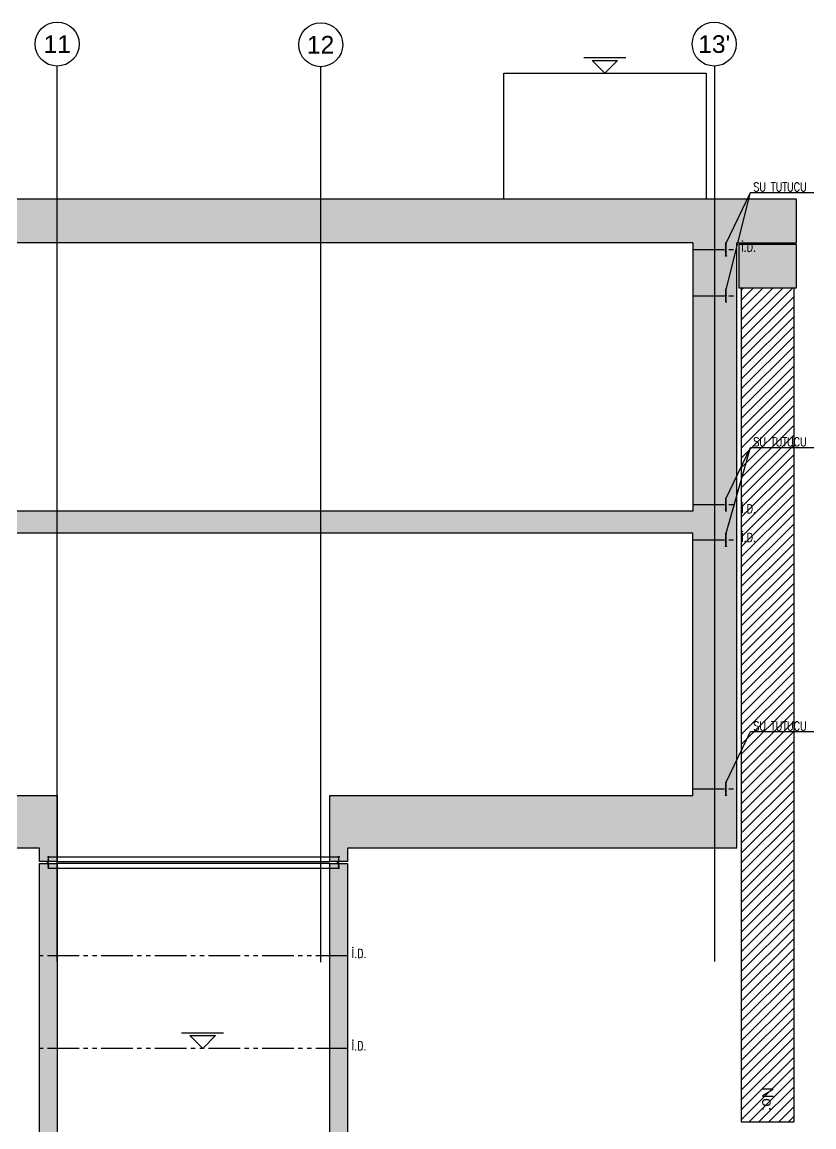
# Model space of a CAD drawing. Header units: millimetres. Extents: x 400382 to 401276, y 4543898 to 4544126.
# Drawn here: x 400752.73 to 400770.73, y 4543918.62 to 4543943.73 of the extents above; entities that cross this region are included whole.
import ezdxf
from ezdxf.enums import TextEntityAlignment as Align

# ---------------------------------------------------------------- set-up
doc = ezdxf.new("R2010")
doc.units = ezdxf.units.MM
for name, pattern in [('ACAD_ISO05W100', [33, 24, -3, 0, -3, 0, -3]), ('AKS', [3, 2.5, -0.25, 0, -0.25]), ('CONTINU', [0]), ('UUC-ST-KAL-I05-101-U-000$0$ACAD_ISO05W100', [33, 24, -3, 0, -3, 0, -3])]:
    doc.linetypes.add(name, pattern=pattern)
for name, color, linetype in [('aks prota', 2, 'AKS'), ('caks prota', 4, 'Continuous'), ('görünüş prota', 4, 'Continuous'), ('inşaat derzi prota', 11, 'Continuous'), ('kesit prota', 1, 'Continuous'), ('kesit tarama prota', 252, 'Continuous'), ('kolon tarama prota', 252, 'Continuous'), ('not yazısı prota', 6, 'Continuous'), ('not çizgisi prota', 4, 'Continuous'), ('PRT-CST-rc_levermark', 4, 'Continuous'), ('st_s_su tutucu', 2, 'Continuous'), ('taks prota', 7, 'Continuous'), ('UUC-ST-KAL-I05-101-U-000$0$st_s_su tutucu', 2, 'Continuous')]:
    doc.layers.add(name, color=color, linetype=linetype)
for name, color, linetype, lineweight in [('PRT-Geo-PileCap2', 211, 'Continuous', 25), ('PRT-Geo_Pile', 150, 'Continuous', 30), ('PRT-Geo_TableText', 8, 'Continuous', 25)]:
    doc.layers.add(name, color=color, linetype=linetype, lineweight=lineweight)
doc.styles.add('prt-kd-kot', font='Arial.ttf')
doc.styles.add('TAKS', font='Arial Unicode.ttf')
doc.styles.add('TSIMPLEX', font='romanstw.shx')

msp = doc.modelspace()

# ---------------------------------------------------------------- hatches: boundary and pattern name
at = {"layer": 'kesit tarama prota'}
h = msp.add_hatch(color=253, dxfattribs=at)
h.dxf.hatch_style = 1
h.paths.add_polyline_path([(400770.32758, 4543939.71246), (400747.42647, 4543939.71246), (400747.42647, 4543941.36246), (400747.77647, 4543941.36246), (400747.77647, 4543941.66246), (400747.42647, 4543941.66246), (400747.42647, 4543942.01246), (400747.12612, 4543942.01246), (400747.12612, 4543938.71246), (400767.97758, 4543938.71246), (400767.97758, 4543932.61246), (400747.12612, 4543932.61246), (400747.12612, 4543931.11246), (400743.73876, 4543931.11246), (400743.73876, 4543938.71246), (400745.02375, 4543938.71246), (400745.02375, 4543942.21246), (400744.7234, 4543942.21246), (400744.7234, 4543939.71246), (400741.38924, 4543939.71246), (400741.38924, 4543938.71246), (400742.73922, 4543938.71246), (400742.73905, 4543924.95246), (400753.1243, 4543924.95246), (400753.1243, 4543924.65246), (400753.5243, 4543924.65246), (400753.5243, 4543926.15246), (400743.73876, 4543926.15246), (400743.73876, 4543930.61246), (400747.62671, 4543930.61246), (400747.62671, 4543932.11246), (400767.97758, 4543932.11246), (400767.97758, 4543926.15246), (400759.7243, 4543926.15246), (400759.7243, 4543924.65246), (400760.1243, 4543924.65246), (400760.1243, 4543924.95246), (400768.97758, 4543924.95246), (400768.97758, 4543938.71246), (400770.32758, 4543938.71246)])
h = msp.add_hatch(color=253, dxfattribs=at)
h.dxf.hatch_style = 1
h.paths.add_polyline_path([(400769.02758, 4543938.68246), (400770.32758, 4543938.68246), (400770.32758, 4543937.68246), (400769.02758, 4543937.68246)])
h = msp.add_hatch(color=253, dxfattribs=at)
h.dxf.hatch_style = 1
h.paths.add_polyline_path([(400753.5243, 4543924.60246), (400753.1243, 4543924.60246), (400753.1243, 4543912.00246), (400753.5243, 4543912.00246)])
h = msp.add_hatch(color=253, dxfattribs=at)
h.dxf.hatch_style = 1
h.paths.add_polyline_path([(400760.1243, 4543924.60246), (400759.7243, 4543924.60246), (400759.7243, 4543912.00246), (400760.1243, 4543912.00246)])

# ---------------------------------------------------------------- linework, layer by layer
at = {"layer": 'aks prota', "ltscale": 10}
for p, q in [((400753.52478, 4543922.37489), (400753.52478, 4543942.73269)), ((400759.5168, 4543922.36078), (400759.5168, 4543942.71858)), ((400768.47758, 4543922.37512), (400768.47758, 4543942.73294))]:
    msp.add_line(p, q, dxfattribs=at)
at = {"layer": 'caks prota', "ltscale": 0.05}
for centre in [(400753.52479, 4543943.23269), (400759.5168, 4543943.21858), (400768.4618, 4543943.23269)]:
    msp.add_circle(centre, 0.5, dxfattribs=at)
at = {"layer": 'görünüş prota'}
for p, q in [((400763.67784, 4543939.71246), (400763.67784, 4543942.57246)), ((400763.67784, 4543942.57246), (400768.27784, 4543942.57246)), ((400768.27784, 4543942.57246), (400768.27784, 4543939.71246))]:
    msp.add_line(p, q, dxfattribs=at)
at = {"layer": 'inşaat derzi prota', "linetype": 'ACAD_ISO05W100', "ltscale": 0.03}
for p, q in [((400767.97758, 4543938.56246), (400768.97758, 4543938.56246)), ((400767.97758, 4543937.51246), (400768.97758, 4543937.51246)), ((400767.97758, 4543932.76246), (400768.97758, 4543932.76246)), ((400767.97758, 4543931.96246), (400768.97758, 4543931.96246)), ((400767.97758, 4543926.30246), (400768.97758, 4543926.30246)), ((400760.1243, 4543922.50246), (400753.1243, 4543922.50246)), ((400760.1243, 4543920.40246), (400753.1243, 4543920.40246))]:
    msp.add_line(p, q, dxfattribs=at)
at = {"layer": 'kesit prota'}
for p, q in [((400747.42647, 4543939.71246), (400770.32758, 4543939.71246)), ((400770.32758, 4543939.71246), (400770.32758, 4543938.71246)), ((400767.97758, 4543938.71246), (400747.12612, 4543938.71246)), ((400767.97758, 4543938.71246), (400767.97758, 4543932.61246)), ((400768.97758, 4543924.95246), (400768.97758, 4543938.71246)), ((400768.97758, 4543938.71246), (400770.32758, 4543938.71246)), ((400767.97758, 4543932.61246), (400747.12612, 4543932.61246)), ((400767.97758, 4543932.11246), (400747.62671, 4543932.11246)), ((400767.97758, 4543926.15246), (400767.97758, 4543932.11246)), ((400743.73876, 4543926.15246), (400753.5243, 4543926.15246)), ((400753.5243, 4543926.15246), (400753.5243, 4543924.65246)), ((400759.7243, 4543924.65246), (400759.7243, 4543926.15246)), ((400759.7243, 4543926.15246), (400767.97758, 4543926.15246)), ((400753.1243, 4543924.95246), (400742.73905, 4543924.95246)), ((400753.1243, 4543924.65246), (400753.1243, 4543924.95246)), ((400768.97758, 4543924.95246), (400760.1243, 4543924.95246)), ((400760.1243, 4543924.95246), (400760.1243, 4543924.65246)), ((400753.5243, 4543924.65246), (400753.1243, 4543924.65246)), ((400753.1243, 4543912.00246), (400753.1243, 4543924.60246)), ((400753.1243, 4543924.60246), (400753.5243, 4543924.60246)), ((400753.5243, 4543924.65246), (400759.7243, 4543924.65246)), ((400753.5243, 4543924.60246), (400753.5243, 4543912.00246)), ((400759.7243, 4543924.60246), (400753.5243, 4543924.60246)), ((400760.1243, 4543924.65246), (400759.7243, 4543924.65246)), ((400759.7243, 4543912.00246), (400759.7243, 4543924.60246)), ((400759.7243, 4543924.60246), (400760.1243, 4543924.60246)), ((400760.1243, 4543924.60246), (400760.1243, 4543912.00246))]:
    msp.add_line(p, q, dxfattribs=at)
at = {"layer": 'kolon tarama prota', "linetype": 'Continuous', "transparency": 33554687}
for p, q in [((400769.07758, 4543937.63865), (400769.1214, 4543937.68246)), ((400769.07758, 4543937.41414), (400769.34591, 4543937.68246)), ((400769.07758, 4543937.18963), (400769.57041, 4543937.68246)), ((400769.07758, 4543936.96513), (400769.79492, 4543937.68246)), ((400769.07758, 4543936.74062), (400770.01943, 4543937.68246)), ((400769.07758, 4543936.51611), (400770.24393, 4543937.68246)), ((400769.07758, 4543936.29161), (400770.27758, 4543937.49161)), ((400769.07758, 4543936.0671), (400770.27758, 4543937.2671)), ((400769.07758, 4543935.84259), (400770.27758, 4543937.04259)), ((400769.07758, 4543935.61809), (400770.27758, 4543936.81809)), ((400769.07758, 4543935.39358), (400770.27758, 4543936.59358)), ((400769.07758, 4543935.16908), (400770.27758, 4543936.36908)), ((400769.07758, 4543934.94457), (400770.27758, 4543936.14457)), ((400769.07758, 4543934.72006), (400770.27758, 4543935.92006)), ((400769.07758, 4543934.49556), (400770.27758, 4543935.69556)), ((400769.07758, 4543934.27105), (400770.27758, 4543935.47105)), ((400769.07758, 4543934.04654), (400770.27758, 4543935.24654)), ((400769.07758, 4543933.82204), (400770.27758, 4543935.02204)), ((400769.07758, 4543933.59753), (400770.27758, 4543934.79753)), ((400769.07758, 4543933.37302), (400770.27758, 4543934.57302)), ((400769.07758, 4543933.14852), (400770.27758, 4543934.34852)), ((400769.07758, 4543932.92401), (400770.27758, 4543934.12401)), ((400769.07758, 4543932.6995), (400770.27758, 4543933.8995)), ((400769.07758, 4543932.475), (400770.27758, 4543933.675)), ((400769.07758, 4543932.25049), (400770.27758, 4543933.45049)), ((400769.07758, 4543932.02599), (400770.27758, 4543933.22599)), ((400769.07758, 4543931.80148), (400770.27758, 4543933.00148)), ((400769.07758, 4543931.57697), (400770.27758, 4543932.77697)), ((400769.07758, 4543931.35247), (400770.27758, 4543932.55247)), ((400769.07758, 4543931.12796), (400770.27758, 4543932.32796)), ((400769.07758, 4543930.90345), (400770.27758, 4543932.10345)), ((400769.07758, 4543930.67895), (400770.27758, 4543931.87895)), ((400769.07758, 4543930.45444), (400770.27758, 4543931.65444)), ((400769.07758, 4543930.22993), (400770.27758, 4543931.42993)), ((400769.07758, 4543930.00543), (400770.27758, 4543931.20543)), ((400769.07758, 4543929.78092), (400770.27758, 4543930.98092)), ((400769.07758, 4543929.55642), (400770.27758, 4543930.75642)), ((400769.07758, 4543929.33191), (400770.27758, 4543930.53191)), ((400769.07758, 4543929.1074), (400770.27758, 4543930.3074)), ((400769.07758, 4543928.8829), (400770.27758, 4543930.0829)), ((400769.07758, 4543928.65839), (400770.27758, 4543929.85839)), ((400769.07758, 4543928.43388), (400770.27758, 4543929.63388)), ((400769.07758, 4543928.20938), (400770.27758, 4543929.40938)), ((400769.07758, 4543927.98487), (400770.27758, 4543929.18487)), ((400769.07758, 4543927.76036), (400770.27758, 4543928.96036)), ((400769.07758, 4543927.53586), (400770.27758, 4543928.73586)), ((400769.07758, 4543927.31135), (400770.27758, 4543928.51135)), ((400769.07758, 4543927.08684), (400770.27758, 4543928.28684)), ((400769.07758, 4543926.86234), (400770.27758, 4543928.06234)), ((400769.07758, 4543926.63783), (400770.27758, 4543927.83783)), ((400769.07758, 4543926.41333), (400770.27758, 4543927.61333)), ((400769.07758, 4543926.18882), (400770.27758, 4543927.38882)), ((400769.07758, 4543925.96431), (400770.27758, 4543927.16431)), ((400769.07758, 4543925.73981), (400770.27758, 4543926.93981)), ((400769.07758, 4543925.5153), (400770.27758, 4543926.7153)), ((400769.07758, 4543925.29079), (400770.27758, 4543926.49079)), ((400769.07758, 4543925.06629), (400770.27758, 4543926.26629)), ((400769.07758, 4543924.84178), (400770.27758, 4543926.04178)), ((400769.07758, 4543924.61727), (400770.27758, 4543925.81727)), ((400769.07758, 4543924.39277), (400770.27758, 4543925.59277)), ((400769.07758, 4543924.16826), (400770.27758, 4543925.36826)), ((400769.07758, 4543923.94376), (400770.27758, 4543925.14376)), ((400769.07758, 4543923.71925), (400770.27758, 4543924.91925)), ((400769.07758, 4543923.49474), (400770.27758, 4543924.69474)), ((400769.07758, 4543923.27024), (400770.27758, 4543924.47024)), ((400769.07758, 4543923.04573), (400770.27758, 4543924.24573)), ((400769.07758, 4543922.82122), (400770.27758, 4543924.02122)), ((400769.07758, 4543922.59672), (400770.27758, 4543923.79672)), ((400769.07758, 4543922.37221), (400770.27758, 4543923.57221)), ((400769.07758, 4543922.1477), (400770.27758, 4543923.3477)), ((400769.07758, 4543921.9232), (400770.27758, 4543923.1232)), ((400769.07758, 4543921.69869), (400770.27758, 4543922.89869)), ((400769.07758, 4543921.47418), (400770.27758, 4543922.67418)), ((400769.07758, 4543921.24968), (400770.27758, 4543922.44968)), ((400769.07758, 4543921.02517), (400770.27758, 4543922.22517)), ((400769.07758, 4543920.80067), (400770.27758, 4543922.00067)), ((400769.07758, 4543920.57616), (400770.27758, 4543921.77616)), ((400769.07758, 4543920.35165), (400770.27758, 4543921.55165)), ((400769.07758, 4543920.12715), (400770.27758, 4543921.32715)), ((400769.07758, 4543919.90264), (400770.27758, 4543921.10264)), ((400769.07758, 4543919.67813), (400770.27758, 4543920.87813)), ((400769.07758, 4543919.45363), (400770.27758, 4543920.65363)), ((400769.07758, 4543919.22912), (400770.27758, 4543920.42912)), ((400769.07758, 4543919.00461), (400770.27758, 4543920.20461)), ((400769.07758, 4543918.78011), (400770.27758, 4543919.98011)), ((400769.25445, 4543918.73246), (400770.27758, 4543919.7556)), ((400769.47895, 4543918.73246), (400770.27758, 4543919.5311)), ((400769.70346, 4543918.73246), (400770.27758, 4543919.30659)), ((400769.92796, 4543918.73246), (400770.27758, 4543919.08208)), ((400770.15247, 4543918.73246), (400770.27758, 4543918.85758))]:
    msp.add_line(p, q, dxfattribs=at)
at = {"layer": 'not çizgisi prota'}
for points in [[(400768.7311, 4543938.7068), (400769.28966, 4543939.85655), (400770.72804, 4543939.85655)], [(400768.7311, 4543937.6568), (400769.28966, 4543939.85655), (400770.72804, 4543939.85655)], [(400768.7311, 4543932.91238), (400769.28966, 4543934.06213), (400770.72804, 4543934.06213)], [(400768.7311, 4543932.11246), (400769.28966, 4543934.06213), (400770.72804, 4543934.06213)], [(400768.7311, 4543926.45238), (400769.28966, 4543927.60213), (400770.72804, 4543927.60213)]]:
    msp.add_lwpolyline(points, dxfattribs=at)
at = {"layer": 'PRT-CST-rc_levermark'}
for p, q in [((400765.49636, 4543942.92802), (400766.45192, 4543942.92802)), ((400756.35104, 4543920.75802), (400757.3066, 4543920.75802))]:
    msp.add_line(p, q, dxfattribs=at)
for points in [[(400765.68896, 4543942.86135), (400766.26673, 4543942.86135), (400765.97784, 4543942.57246)], [(400756.54363, 4543920.69135), (400757.12141, 4543920.69135), (400756.83252, 4543920.40246)]]:
    msp.add_lwpolyline(points, close=True, dxfattribs=at)
at = {"layer": 'PRT-Geo-PileCap2'}
for p, q in [((400769.02758, 4543938.68246), (400770.32758, 4543938.68246)), ((400769.02758, 4543937.68246), (400769.02758, 4543938.68246)), ((400770.32758, 4543938.68246), (400770.32758, 4543937.68246)), ((400770.32758, 4543937.68246), (400769.02758, 4543937.68246))]:
    msp.add_line(p, q, dxfattribs=at)
at = {"layer": 'PRT-Geo_Pile', "lineweight": -3, "flags": 128}
msp.add_lwpolyline([(400769.07758, 4543937.68246), (400769.07758, 4543918.73246), (400770.27758, 4543918.73246), (400770.27758, 4543937.68246)], close=True, dxfattribs=at)
at = {"layer": 'st_s_su tutucu', "linetype": 'CONTINU', "ltscale": 0.2}
for p, q in [((400768.73958, 4543938.71246), (400768.71558, 4543938.71246)), ((400768.71558, 4543938.71246), (400768.71558, 4543938.70846)), ((400768.71558, 4543938.70846), (400768.72558, 4543938.7018)), ((400768.71908, 4543938.56013), (400768.71908, 4543938.5648)), ((400768.71908, 4543938.5648), (400768.72558, 4543938.5648)), ((400768.72558, 4543938.56013), (400768.71908, 4543938.56013)), ((400768.72558, 4543938.66405), (400768.72108, 4543938.66405)), ((400768.72108, 4543938.66405), (400768.72108, 4543938.66088)), ((400768.72108, 4543938.66088), (400768.72558, 4543938.66088)), ((400768.72558, 4543938.61405), (400768.72108, 4543938.61405)), ((400768.72108, 4543938.61405), (400768.72108, 4543938.61088)), ((400768.72108, 4543938.61088), (400768.72558, 4543938.61088)), ((400768.72108, 4543938.51088), (400768.72108, 4543938.51405)), ((400768.72108, 4543938.51405), (400768.72558, 4543938.51405)), ((400768.72558, 4543938.51088), (400768.72108, 4543938.51088)), ((400768.72558, 4543938.7018), (400768.72558, 4543938.66405)), ((400768.72558, 4543938.66088), (400768.72558, 4543938.61405)), ((400768.72558, 4543938.61088), (400768.72558, 4543938.5648)), ((400768.72558, 4543938.51405), (400768.72558, 4543938.56013)), ((400768.72558, 4543938.46405), (400768.72558, 4543938.51088)), ((400768.72958, 4543938.7018), (400768.73958, 4543938.70846)), ((400768.72958, 4543938.66405), (400768.72958, 4543938.7018)), ((400768.73409, 4543938.66405), (400768.72958, 4543938.66405)), ((400768.72958, 4543938.61405), (400768.72958, 4543938.66088)), ((400768.72958, 4543938.66088), (400768.73409, 4543938.66088)), ((400768.73409, 4543938.61405), (400768.72958, 4543938.61405)), ((400768.72958, 4543938.5648), (400768.72958, 4543938.61088)), ((400768.72958, 4543938.61088), (400768.73409, 4543938.61088)), ((400768.72958, 4543938.5648), (400768.73609, 4543938.5648)), ((400768.73609, 4543938.56013), (400768.72958, 4543938.56013)), ((400768.72958, 4543938.56013), (400768.72958, 4543938.51405)), ((400768.72958, 4543938.51405), (400768.73409, 4543938.51405)), ((400768.73409, 4543938.51088), (400768.72958, 4543938.51088)), ((400768.72958, 4543938.51088), (400768.72958, 4543938.46405)), ((400768.73409, 4543938.66088), (400768.73409, 4543938.66405)), ((400768.73409, 4543938.61088), (400768.73409, 4543938.61405)), ((400768.73409, 4543938.51405), (400768.73409, 4543938.51088)), ((400768.73609, 4543938.5648), (400768.73609, 4543938.56013)), ((400768.73958, 4543938.70846), (400768.73958, 4543938.71246)), ((400768.71558, 4543938.41646), (400768.72558, 4543938.42313)), ((400768.71558, 4543938.41246), (400768.71558, 4543938.41646)), ((400768.73958, 4543938.41246), (400768.71558, 4543938.41246)), ((400768.72108, 4543938.46088), (400768.72108, 4543938.46405)), ((400768.72108, 4543938.46405), (400768.72558, 4543938.46405)), ((400768.72558, 4543938.46088), (400768.72108, 4543938.46088)), ((400768.72558, 4543938.42313), (400768.72558, 4543938.46088)), ((400768.72958, 4543938.46405), (400768.73409, 4543938.46405)), ((400768.73409, 4543938.46088), (400768.72958, 4543938.46088)), ((400768.72958, 4543938.46088), (400768.72958, 4543938.42313)), ((400768.72958, 4543938.42313), (400768.73958, 4543938.41646)), ((400768.73409, 4543938.46405), (400768.73409, 4543938.46088)), ((400768.73958, 4543938.41646), (400768.73958, 4543938.41246)), ((400768.73958, 4543937.66246), (400768.71558, 4543937.66246)), ((400768.71558, 4543937.66246), (400768.71558, 4543937.65846)), ((400768.71558, 4543937.65846), (400768.72558, 4543937.6518)), ((400768.71908, 4543937.51013), (400768.71908, 4543937.5148)), ((400768.71908, 4543937.5148), (400768.72558, 4543937.5148)), ((400768.72558, 4543937.51013), (400768.71908, 4543937.51013)), ((400768.72558, 4543937.61405), (400768.72108, 4543937.61405)), ((400768.72108, 4543937.61405), (400768.72108, 4543937.61088)), ((400768.72108, 4543937.61088), (400768.72558, 4543937.61088)), ((400768.72558, 4543937.56405), (400768.72108, 4543937.56405)), ((400768.72108, 4543937.56405), (400768.72108, 4543937.56088)), ((400768.72108, 4543937.56088), (400768.72558, 4543937.56088)), ((400768.72558, 4543937.6518), (400768.72558, 4543937.61405)), ((400768.72558, 4543937.61088), (400768.72558, 4543937.56405)), ((400768.72558, 4543937.56088), (400768.72558, 4543937.5148)), ((400768.72558, 4543937.46405), (400768.72558, 4543937.51013)), ((400768.72958, 4543937.6518), (400768.73958, 4543937.65846)), ((400768.72958, 4543937.61405), (400768.72958, 4543937.6518)), ((400768.73409, 4543937.61405), (400768.72958, 4543937.61405)), ((400768.72958, 4543937.56405), (400768.72958, 4543937.61088)), ((400768.72958, 4543937.61088), (400768.73409, 4543937.61088)), ((400768.73409, 4543937.56405), (400768.72958, 4543937.56405)), ((400768.72958, 4543937.5148), (400768.72958, 4543937.56088)), ((400768.72958, 4543937.56088), (400768.73409, 4543937.56088)), ((400768.72958, 4543937.5148), (400768.73609, 4543937.5148)), ((400768.73609, 4543937.51013), (400768.72958, 4543937.51013)), ((400768.72958, 4543937.51013), (400768.72958, 4543937.46405)), ((400768.73409, 4543937.61088), (400768.73409, 4543937.61405)), ((400768.73409, 4543937.56088), (400768.73409, 4543937.56405)), ((400768.73609, 4543937.5148), (400768.73609, 4543937.51013)), ((400768.73958, 4543937.65846), (400768.73958, 4543937.66246)), ((400768.71558, 4543937.36646), (400768.72558, 4543937.37313)), ((400768.71558, 4543937.36246), (400768.71558, 4543937.36646)), ((400768.73958, 4543937.36246), (400768.71558, 4543937.36246)), ((400768.72108, 4543937.46088), (400768.72108, 4543937.46405)), ((400768.72108, 4543937.46405), (400768.72558, 4543937.46405)), ((400768.72558, 4543937.46088), (400768.72108, 4543937.46088)), ((400768.72108, 4543937.41088), (400768.72108, 4543937.41405)), ((400768.72108, 4543937.41405), (400768.72558, 4543937.41405)), ((400768.72558, 4543937.41088), (400768.72108, 4543937.41088)), ((400768.72558, 4543937.41405), (400768.72558, 4543937.46088)), ((400768.72558, 4543937.37313), (400768.72558, 4543937.41088)), ((400768.72958, 4543937.46405), (400768.73409, 4543937.46405)), ((400768.73409, 4543937.46088), (400768.72958, 4543937.46088)), ((400768.72958, 4543937.46088), (400768.72958, 4543937.41405)), ((400768.72958, 4543937.41405), (400768.73409, 4543937.41405)), ((400768.73409, 4543937.41088), (400768.72958, 4543937.41088)), ((400768.72958, 4543937.41088), (400768.72958, 4543937.37313)), ((400768.72958, 4543937.37313), (400768.73958, 4543937.36646)), ((400768.73409, 4543937.46405), (400768.73409, 4543937.46088)), ((400768.73409, 4543937.41405), (400768.73409, 4543937.41088)), ((400768.73958, 4543937.36646), (400768.73958, 4543937.36246)), ((400768.73958, 4543932.91246), (400768.71558, 4543932.91246)), ((400768.71558, 4543932.91246), (400768.71558, 4543932.90846)), ((400768.71558, 4543932.90846), (400768.72558, 4543932.9018)), ((400768.72558, 4543932.7648), (400768.71908, 4543932.7648)), ((400768.71908, 4543932.7648), (400768.71908, 4543932.76013)), ((400768.71908, 4543932.76013), (400768.72558, 4543932.76013)), ((400768.72558, 4543932.86405), (400768.72108, 4543932.86405)), ((400768.72108, 4543932.86405), (400768.72108, 4543932.86088)), ((400768.72108, 4543932.86088), (400768.72558, 4543932.86088)), ((400768.72558, 4543932.81405), (400768.72108, 4543932.81405)), ((400768.72108, 4543932.81405), (400768.72108, 4543932.81088)), ((400768.72108, 4543932.81088), (400768.72558, 4543932.81088)), ((400768.72108, 4543932.71088), (400768.72108, 4543932.71405)), ((400768.72108, 4543932.71405), (400768.72558, 4543932.71405)), ((400768.72558, 4543932.71088), (400768.72108, 4543932.71088)), ((400768.72558, 4543932.9018), (400768.72558, 4543932.86405)), ((400768.72558, 4543932.86088), (400768.72558, 4543932.81405)), ((400768.72558, 4543932.81088), (400768.72558, 4543932.7648)), ((400768.72558, 4543932.71405), (400768.72558, 4543932.76013)), ((400768.72558, 4543932.66405), (400768.72558, 4543932.71088)), ((400768.72958, 4543932.9018), (400768.73958, 4543932.90846)), ((400768.72958, 4543932.86405), (400768.72958, 4543932.9018)), ((400768.73409, 4543932.86405), (400768.72958, 4543932.86405)), ((400768.72958, 4543932.81405), (400768.72958, 4543932.86088)), ((400768.72958, 4543932.86088), (400768.73409, 4543932.86088)), ((400768.73409, 4543932.81405), (400768.72958, 4543932.81405)), ((400768.72958, 4543932.7648), (400768.72958, 4543932.81088)), ((400768.72958, 4543932.81088), (400768.73409, 4543932.81088)), ((400768.73609, 4543932.7648), (400768.72958, 4543932.7648)), ((400768.72958, 4543932.76013), (400768.73609, 4543932.76013)), ((400768.72958, 4543932.76013), (400768.72958, 4543932.71405)), ((400768.72958, 4543932.71405), (400768.73409, 4543932.71405)), ((400768.73409, 4543932.71088), (400768.72958, 4543932.71088)), ((400768.72958, 4543932.71088), (400768.72958, 4543932.66405)), ((400768.73409, 4543932.86088), (400768.73409, 4543932.86405)), ((400768.73409, 4543932.81088), (400768.73409, 4543932.81405)), ((400768.73409, 4543932.71405), (400768.73409, 4543932.71088)), ((400768.73609, 4543932.76013), (400768.73609, 4543932.7648)), ((400768.73958, 4543932.90846), (400768.73958, 4543932.91246)), ((400768.71558, 4543932.61646), (400768.72558, 4543932.62313)), ((400768.71558, 4543932.61246), (400768.71558, 4543932.61646)), ((400768.73958, 4543932.61246), (400768.71558, 4543932.61246)), ((400768.72108, 4543932.66088), (400768.72108, 4543932.66405)), ((400768.72108, 4543932.66405), (400768.72558, 4543932.66405)), ((400768.72558, 4543932.66088), (400768.72108, 4543932.66088)), ((400768.72558, 4543932.62313), (400768.72558, 4543932.66088)), ((400768.72958, 4543932.66405), (400768.73409, 4543932.66405)), ((400768.73409, 4543932.66088), (400768.72958, 4543932.66088)), ((400768.72958, 4543932.66088), (400768.72958, 4543932.62313)), ((400768.72958, 4543932.62313), (400768.73958, 4543932.61646)), ((400768.73409, 4543932.66405), (400768.73409, 4543932.66088)), ((400768.73958, 4543932.61646), (400768.73958, 4543932.61246)), ((400768.73958, 4543932.11246), (400768.71558, 4543932.11246)), ((400768.71558, 4543932.11246), (400768.71558, 4543932.10846)), ((400768.71558, 4543932.10846), (400768.72558, 4543932.1018)), ((400768.71908, 4543931.96013), (400768.71908, 4543931.9648)), ((400768.71908, 4543931.9648), (400768.72558, 4543931.9648)), ((400768.72558, 4543931.96013), (400768.71908, 4543931.96013)), ((400768.72558, 4543932.06405), (400768.72108, 4543932.06405)), ((400768.72108, 4543932.06405), (400768.72108, 4543932.06088)), ((400768.72108, 4543932.06088), (400768.72558, 4543932.06088)), ((400768.72558, 4543932.01405), (400768.72108, 4543932.01405)), ((400768.72108, 4543932.01405), (400768.72108, 4543932.01088)), ((400768.72108, 4543932.01088), (400768.72558, 4543932.01088)), ((400768.72558, 4543932.1018), (400768.72558, 4543932.06405)), ((400768.72558, 4543932.06088), (400768.72558, 4543932.01405)), ((400768.72558, 4543932.01088), (400768.72558, 4543931.9648)), ((400768.72558, 4543931.91405), (400768.72558, 4543931.96013)), ((400768.72958, 4543932.1018), (400768.73958, 4543932.10846)), ((400768.72958, 4543932.06405), (400768.72958, 4543932.1018)), ((400768.73409, 4543932.06405), (400768.72958, 4543932.06405)), ((400768.72958, 4543932.01405), (400768.72958, 4543932.06088)), ((400768.72958, 4543932.06088), (400768.73409, 4543932.06088)), ((400768.73409, 4543932.01405), (400768.72958, 4543932.01405)), ((400768.72958, 4543931.9648), (400768.72958, 4543932.01088)), ((400768.72958, 4543932.01088), (400768.73409, 4543932.01088)), ((400768.72958, 4543931.9648), (400768.73609, 4543931.9648)), ((400768.73609, 4543931.96013), (400768.72958, 4543931.96013)), ((400768.72958, 4543931.96013), (400768.72958, 4543931.91405)), ((400768.73409, 4543932.06088), (400768.73409, 4543932.06405)), ((400768.73409, 4543932.01088), (400768.73409, 4543932.01405)), ((400768.73609, 4543931.9648), (400768.73609, 4543931.96013)), ((400768.73958, 4543932.10846), (400768.73958, 4543932.11246)), ((400768.71558, 4543931.81646), (400768.72558, 4543931.82313)), ((400768.71558, 4543931.81246), (400768.71558, 4543931.81646)), ((400768.73958, 4543931.81246), (400768.71558, 4543931.81246)), ((400768.72108, 4543931.91088), (400768.72108, 4543931.91405)), ((400768.72108, 4543931.91405), (400768.72558, 4543931.91405)), ((400768.72558, 4543931.91088), (400768.72108, 4543931.91088)), ((400768.72108, 4543931.86088), (400768.72108, 4543931.86405)), ((400768.72108, 4543931.86405), (400768.72558, 4543931.86405)), ((400768.72558, 4543931.86088), (400768.72108, 4543931.86088)), ((400768.72558, 4543931.86405), (400768.72558, 4543931.91088)), ((400768.72558, 4543931.82313), (400768.72558, 4543931.86088)), ((400768.72958, 4543931.91405), (400768.73409, 4543931.91405)), ((400768.73409, 4543931.91088), (400768.72958, 4543931.91088)), ((400768.72958, 4543931.91088), (400768.72958, 4543931.86405)), ((400768.72958, 4543931.86405), (400768.73409, 4543931.86405)), ((400768.73409, 4543931.86088), (400768.72958, 4543931.86088)), ((400768.72958, 4543931.86088), (400768.72958, 4543931.82313)), ((400768.72958, 4543931.82313), (400768.73958, 4543931.81646)), ((400768.73409, 4543931.91405), (400768.73409, 4543931.91088)), ((400768.73409, 4543931.86405), (400768.73409, 4543931.86088)), ((400768.73958, 4543931.81646), (400768.73958, 4543931.81246)), ((400768.73958, 4543926.45246), (400768.71558, 4543926.45246)), ((400768.71558, 4543926.45246), (400768.71558, 4543926.44846)), ((400768.71558, 4543926.44846), (400768.72558, 4543926.4418)), ((400768.72558, 4543926.4418), (400768.72558, 4543926.40405)), ((400768.72958, 4543926.4418), (400768.73958, 4543926.44846)), ((400768.72958, 4543926.40405), (400768.72958, 4543926.4418)), ((400768.73958, 4543926.44846), (400768.73958, 4543926.45246)), ((400768.72558, 4543926.3048), (400768.71908, 4543926.3048)), ((400768.71908, 4543926.3048), (400768.71908, 4543926.30013)), ((400768.71908, 4543926.30013), (400768.72558, 4543926.30013)), ((400768.72558, 4543926.40405), (400768.72108, 4543926.40405)), ((400768.72108, 4543926.40405), (400768.72108, 4543926.40088)), ((400768.72108, 4543926.40088), (400768.72558, 4543926.40088)), ((400768.72558, 4543926.35405), (400768.72108, 4543926.35405)), ((400768.72108, 4543926.35405), (400768.72108, 4543926.35088)), ((400768.72108, 4543926.35088), (400768.72558, 4543926.35088)), ((400768.72108, 4543926.25088), (400768.72108, 4543926.25405)), ((400768.72108, 4543926.25405), (400768.72558, 4543926.25405)), ((400768.72558, 4543926.25088), (400768.72108, 4543926.25088)), ((400768.72108, 4543926.20088), (400768.72108, 4543926.20405)), ((400768.72108, 4543926.20405), (400768.72558, 4543926.20405)), ((400768.72558, 4543926.20088), (400768.72108, 4543926.20088)), ((400768.72558, 4543926.40088), (400768.72558, 4543926.35405)), ((400768.72558, 4543926.35088), (400768.72558, 4543926.3048)), ((400768.72558, 4543926.25405), (400768.72558, 4543926.30013)), ((400768.72558, 4543926.20405), (400768.72558, 4543926.25088)), ((400768.72558, 4543926.16313), (400768.72558, 4543926.20088)), ((400768.73409, 4543926.40405), (400768.72958, 4543926.40405)), ((400768.72958, 4543926.35405), (400768.72958, 4543926.40088)), ((400768.72958, 4543926.40088), (400768.73409, 4543926.40088)), ((400768.73409, 4543926.35405), (400768.72958, 4543926.35405)), ((400768.72958, 4543926.3048), (400768.72958, 4543926.35088)), ((400768.72958, 4543926.35088), (400768.73409, 4543926.35088)), ((400768.73609, 4543926.3048), (400768.72958, 4543926.3048)), ((400768.72958, 4543926.30013), (400768.73609, 4543926.30013)), ((400768.72958, 4543926.30013), (400768.72958, 4543926.25405)), ((400768.72958, 4543926.25405), (400768.73409, 4543926.25405)), ((400768.73409, 4543926.25088), (400768.72958, 4543926.25088)), ((400768.72958, 4543926.25088), (400768.72958, 4543926.20405)), ((400768.72958, 4543926.20405), (400768.73409, 4543926.20405)), ((400768.73409, 4543926.20088), (400768.72958, 4543926.20088)), ((400768.72958, 4543926.20088), (400768.72958, 4543926.16313)), ((400768.73409, 4543926.40088), (400768.73409, 4543926.40405)), ((400768.73409, 4543926.35088), (400768.73409, 4543926.35405)), ((400768.73409, 4543926.25405), (400768.73409, 4543926.25088)), ((400768.73409, 4543926.20405), (400768.73409, 4543926.20088)), ((400768.73609, 4543926.30013), (400768.73609, 4543926.3048)), ((400768.71558, 4543926.15646), (400768.72558, 4543926.16313)), ((400768.71558, 4543926.15246), (400768.71558, 4543926.15646)), ((400768.73958, 4543926.15246), (400768.71558, 4543926.15246)), ((400768.72958, 4543926.16313), (400768.73958, 4543926.15646)), ((400768.73958, 4543926.15646), (400768.73958, 4543926.15246))]:
    msp.add_line(p, q, dxfattribs=at)
at = {"layer": 'UUC-ST-KAL-I05-101-U-000$0$st_s_su tutucu', "linetype": 'UUC-ST-KAL-I05-101-U-000$0$ACAD_ISO05W100', "ltscale": 0.05}
for p, q in [((400753.3399, 4543924.7567), (400753.3087, 4543924.7567)), ((400753.3087, 4543924.7567), (400753.3087, 4543924.7515)), ((400753.3087, 4543924.7515), (400753.3217, 4543924.74283)), ((400753.3217, 4543924.72215), (400753.31585, 4543924.72215)), ((400753.31585, 4543924.72215), (400753.31585, 4543924.71803)), ((400753.31585, 4543924.71803), (400753.3217, 4543924.71803)), ((400753.3217, 4543924.68532), (400753.31585, 4543924.68532)), ((400753.31585, 4543924.68532), (400753.31585, 4543924.6812)), ((400753.31585, 4543924.6812), (400753.3217, 4543924.6812)), ((400753.3217, 4543924.74283), (400753.3217, 4543924.72215)), ((400753.3217, 4543924.71803), (400753.3217, 4543924.68532)), ((400753.3217, 4543924.6812), (400753.3217, 4543924.64337)), ((400753.3269, 4543924.74283), (400753.3399, 4543924.7515)), ((400753.3269, 4543924.72215), (400753.3269, 4543924.74283)), ((400753.33275, 4543924.72215), (400753.3269, 4543924.72215)), ((400753.3269, 4543924.68532), (400753.3269, 4543924.71803)), ((400753.3269, 4543924.71803), (400753.33275, 4543924.71803)), ((400753.33275, 4543924.68532), (400753.3269, 4543924.68532)), ((400753.3269, 4543924.63537), (400753.3269, 4543924.6812)), ((400753.3269, 4543924.6812), (400753.33275, 4543924.6812)), ((400753.33275, 4543924.71803), (400753.33275, 4543924.72215)), ((400753.33275, 4543924.6812), (400753.33275, 4543924.68532)), ((400753.3399, 4543924.7515), (400753.3399, 4543924.7567)), ((400759.9399, 4543924.7567), (400759.9087, 4543924.7567)), ((400759.9087, 4543924.7567), (400759.9087, 4543924.7515)), ((400759.9087, 4543924.7515), (400759.9217, 4543924.74283)), ((400759.9217, 4543924.72215), (400759.91585, 4543924.72215)), ((400759.91585, 4543924.72215), (400759.91585, 4543924.71803)), ((400759.91585, 4543924.71803), (400759.9217, 4543924.71803)), ((400759.9217, 4543924.68532), (400759.91585, 4543924.68532)), ((400759.91585, 4543924.68532), (400759.91585, 4543924.6812)), ((400759.91585, 4543924.6812), (400759.9217, 4543924.6812)), ((400759.9217, 4543924.74283), (400759.9217, 4543924.72215)), ((400759.9217, 4543924.71803), (400759.9217, 4543924.68532)), ((400759.9217, 4543924.6812), (400759.9217, 4543924.64337)), ((400759.9269, 4543924.74283), (400759.9399, 4543924.7515)), ((400759.9269, 4543924.72215), (400759.9269, 4543924.74283)), ((400759.93275, 4543924.72215), (400759.9269, 4543924.72215)), ((400759.9269, 4543924.68532), (400759.9269, 4543924.71803)), ((400759.9269, 4543924.71803), (400759.93275, 4543924.71803)), ((400759.93275, 4543924.68532), (400759.9269, 4543924.68532)), ((400759.9269, 4543924.63537), (400759.9269, 4543924.6812)), ((400759.9269, 4543924.6812), (400759.93275, 4543924.6812)), ((400759.93275, 4543924.71803), (400759.93275, 4543924.72215)), ((400759.93275, 4543924.6812), (400759.93275, 4543924.68532)), ((400759.9399, 4543924.7515), (400759.9399, 4543924.7567)), ((400753.29686, 4543924.65171), (400753.29686, 4543924.60169)), ((400753.3191, 4543924.64187), (400753.29946, 4543924.65321)), ((400753.29946, 4543924.60019), (400753.3191, 4543924.61153)), ((400753.30119, 4543924.6092), (400753.30119, 4543924.64421)), ((400753.30379, 4543924.64571), (400753.3243, 4543924.63387)), ((400753.3243, 4543924.61954), (400753.30379, 4543924.60769)), ((400753.3217, 4543924.51057), (400753.3087, 4543924.5019)), ((400753.3087, 4543924.5019), (400753.3087, 4543924.4967)), ((400753.3087, 4543924.4967), (400753.3399, 4543924.4967)), ((400753.3217, 4543924.5722), (400753.31585, 4543924.5722)), ((400753.31585, 4543924.5722), (400753.31585, 4543924.56808)), ((400753.31585, 4543924.56808), (400753.3217, 4543924.56808)), ((400753.3217, 4543924.53537), (400753.31585, 4543924.53537)), ((400753.31585, 4543924.53537), (400753.31585, 4543924.53125)), ((400753.31585, 4543924.53125), (400753.3217, 4543924.53125)), ((400753.3217, 4543924.61003), (400753.3217, 4543924.5722)), ((400753.3217, 4543924.56808), (400753.3217, 4543924.53537)), ((400753.3217, 4543924.53125), (400753.3217, 4543924.51057)), ((400753.3269, 4543924.5722), (400753.3269, 4543924.61803)), ((400753.33275, 4543924.5722), (400753.3269, 4543924.5722)), ((400753.3269, 4543924.53537), (400753.3269, 4543924.56808)), ((400753.3269, 4543924.56808), (400753.33275, 4543924.56808)), ((400753.33275, 4543924.53537), (400753.3269, 4543924.53537)), ((400753.3269, 4543924.51057), (400753.3269, 4543924.53125)), ((400753.3269, 4543924.53125), (400753.33275, 4543924.53125)), ((400753.3399, 4543924.5019), (400753.3269, 4543924.51057)), ((400753.33275, 4543924.56808), (400753.33275, 4543924.5722)), ((400753.33275, 4543924.53125), (400753.33275, 4543924.53537)), ((400753.3399, 4543924.4967), (400753.3399, 4543924.5019)), ((400759.89686, 4543924.65171), (400759.89686, 4543924.60169)), ((400759.9191, 4543924.64187), (400759.89946, 4543924.65321)), ((400759.89946, 4543924.60019), (400759.9191, 4543924.61153)), ((400759.90119, 4543924.6092), (400759.90119, 4543924.64421)), ((400759.90379, 4543924.64571), (400759.9243, 4543924.63387)), ((400759.9243, 4543924.61954), (400759.90379, 4543924.60769)), ((400759.9217, 4543924.51057), (400759.9087, 4543924.5019)), ((400759.9087, 4543924.5019), (400759.9087, 4543924.4967)), ((400759.9087, 4543924.4967), (400759.9399, 4543924.4967)), ((400759.9217, 4543924.5722), (400759.91585, 4543924.5722)), ((400759.91585, 4543924.5722), (400759.91585, 4543924.56808)), ((400759.91585, 4543924.56808), (400759.9217, 4543924.56808)), ((400759.9217, 4543924.53537), (400759.91585, 4543924.53537)), ((400759.91585, 4543924.53537), (400759.91585, 4543924.53125)), ((400759.91585, 4543924.53125), (400759.9217, 4543924.53125)), ((400759.9217, 4543924.61003), (400759.9217, 4543924.5722)), ((400759.9217, 4543924.56808), (400759.9217, 4543924.53537)), ((400759.9217, 4543924.53125), (400759.9217, 4543924.51057)), ((400759.9269, 4543924.5722), (400759.9269, 4543924.61803)), ((400759.93275, 4543924.5722), (400759.9269, 4543924.5722)), ((400759.9269, 4543924.53537), (400759.9269, 4543924.56808)), ((400759.9269, 4543924.56808), (400759.93275, 4543924.56808)), ((400759.93275, 4543924.53537), (400759.9269, 4543924.53537)), ((400759.9269, 4543924.51057), (400759.9269, 4543924.53125)), ((400759.9269, 4543924.53125), (400759.93275, 4543924.53125)), ((400759.9399, 4543924.5019), (400759.9269, 4543924.51057)), ((400759.93275, 4543924.56808), (400759.93275, 4543924.5722)), ((400759.93275, 4543924.53125), (400759.93275, 4543924.53537)), ((400759.9399, 4543924.4967), (400759.9399, 4543924.5019))]:
    msp.add_line(p, q, dxfattribs=at)
at = {"layer": 'UUC-ST-KAL-I05-101-U-000$0$st_s_su tutucu', "linetype": 'UUC-ST-KAL-I05-101-U-000$0$ACAD_ISO05W100'}
for p, q in [((400753.3399, 4543924.7567), (400759.9087, 4543924.7567)), ((400753.3399, 4543924.4967), (400759.9087, 4543924.4967))]:
    msp.add_line(p, q, dxfattribs=at)
at = {"layer": 'UUC-ST-KAL-I05-101-U-000$0$st_s_su tutucu', "linetype": 'UUC-ST-KAL-I05-101-U-000$0$ACAD_ISO05W100', "ltscale": 0.05}
for centre, start, end in [((400753.29859, 4543924.65171), 60.000016, 180.000031), ((400753.29859, 4543924.60169), 180.000031, 299.999998), ((400753.30292, 4543924.64421), 59.999955, 179.999969), ((400753.30292, 4543924.6092), 180, 299.99998), ((400753.31997, 4543924.64337), 240.00002, 0), ((400753.31997, 4543924.61003), 0.000031, 120.00001), ((400753.32517, 4543924.63537), 239.999993, 0.000031), ((400753.32517, 4543924.61803), 0.000031, 120), ((400759.89859, 4543924.65171), 60.000016, 180.000031), ((400759.89859, 4543924.60169), 180.000031, 299.999998), ((400759.90292, 4543924.64421), 59.999955, 179.999969), ((400759.90292, 4543924.6092), 180, 299.99998), ((400759.91997, 4543924.64337), 240.00002, 0), ((400759.91997, 4543924.61003), 0.000031, 120.00001), ((400759.92517, 4543924.63537), 239.999993, 0.000031), ((400759.92517, 4543924.61803), 0.000031, 119.999998)]:
    msp.add_arc(centre, 0.00173, start, end, dxfattribs=at)

# ---------------------------------------------------------------- texts
at = {"layer": 'not yazısı prota', "ltscale": 0.05, "style": 'TSIMPLEX', "width": 0.8}
for s, p in [('SU TUTUCU', (400769.35068, 4543939.88428)), ('İ.D.', (400769.07483, 4543938.518)), ('SU TUTUCU', (400769.35068, 4543934.08986)), ('İ.D.', (400769.07483, 4543932.56883)), ('İ.D.', (400769.07483, 4543931.918)), ('SU TUTUCU', (400769.35068, 4543927.62986)), ('İ.D.', (400760.22155, 4543922.458)), ('İ.D.', (400760.22155, 4543920.358))]:
    msp.add_text(s, height=0.2, dxfattribs=at).set_placement(p)
at = {"layer": 'PRT-Geo_TableText', "style": 'prt-kd-kot'}
msp.add_attdef('No:', text='-', height=0.25, rotation=270.000002, dxfattribs=at).set_placement((400769.67758, 4543919.52216), align=Align.MIDDLE_LEFT)
at = {"layer": 'taks prota', "style": 'TAKS'}
for s, p in [('11', (400753.52479, 4543943.23269)), ('12', (400759.5138, 4543943.21858)), ("13'", (400768.4618, 4543943.23269))]:
    msp.add_text(s, height=0.4, dxfattribs=at).set_placement(p, align=Align.MIDDLE_CENTER)

doc.saveas('drawing.dxf')
